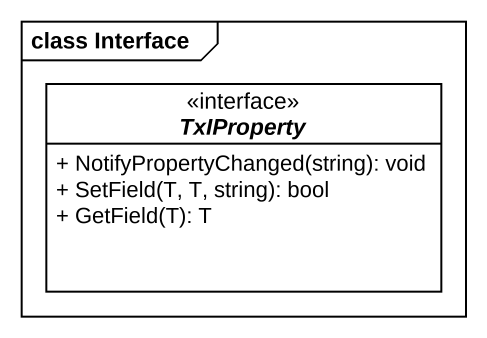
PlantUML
@startuml
mainframe class Interface
hide circle
hide empty members
skinparam classAttributeIconSize 0
interface TxIProperty {
  + NotifyPropertyChanged(string): void
  + SetField(T, T, string): bool
  + GetField(T): T
}
@enduml
